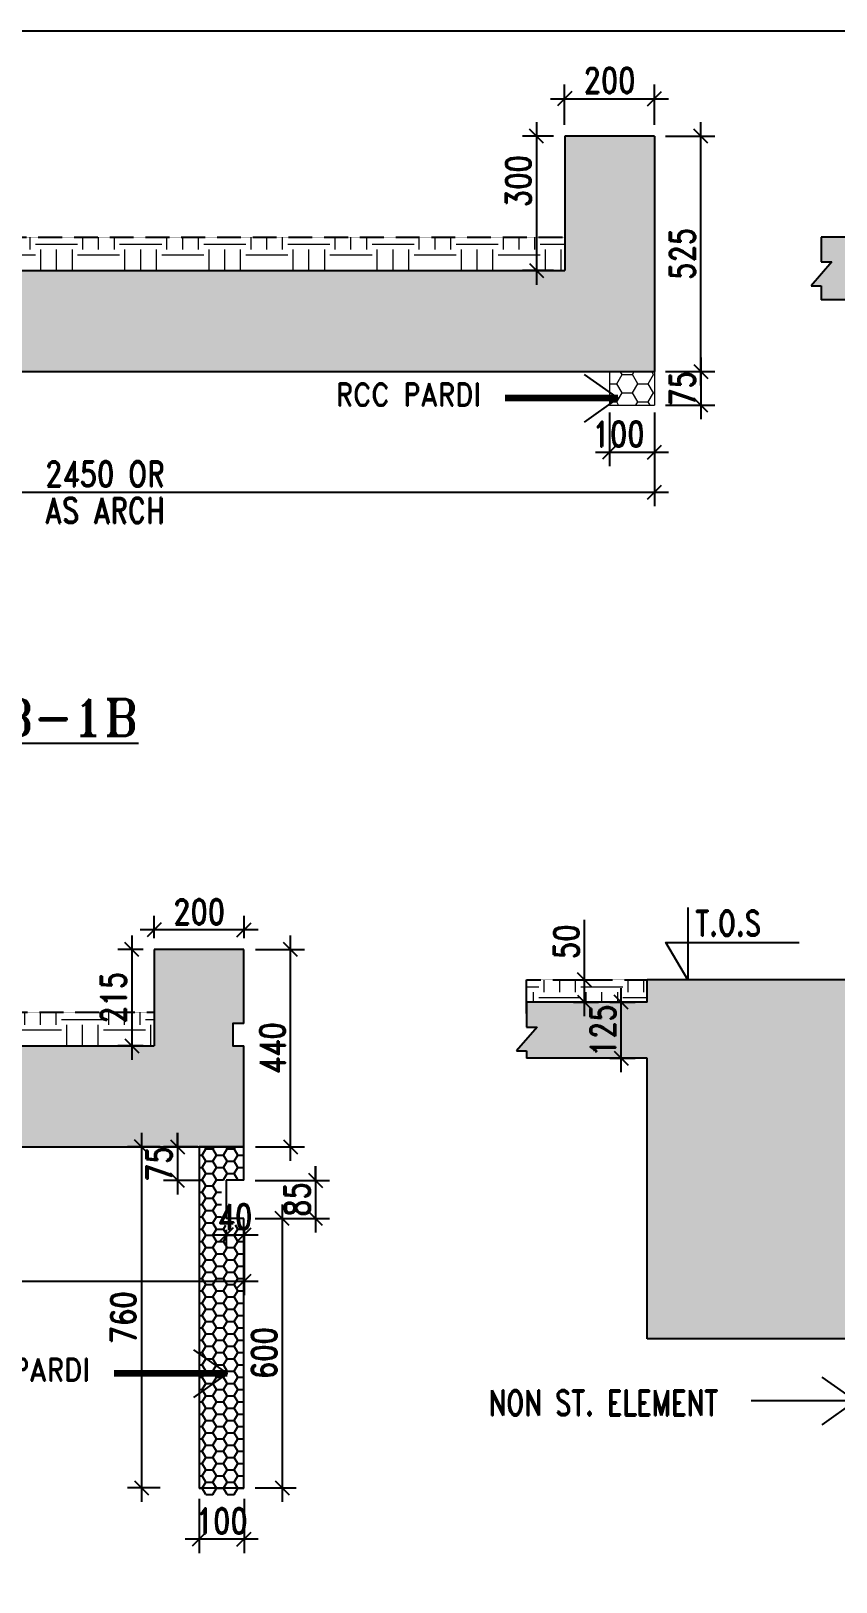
# Model space of a CAD drawing. Header units: millimetres. Extents: x 2061841 to 105821645, y -77612 to 48520811.
# Drawn here: x 2466081 to 2473258, y 43385 to 57210 of the extents above; entities that cross this region are included whole.
import ezdxf

# ---------------------------------------------------------------- set-up
doc = ezdxf.new("R2010")
doc.units = ezdxf.units.MM
doc.header["$LTSCALE"] = 10
doc.header["$MEASUREMENT"] = 0
doc.linetypes.add('E21yeHUG$0$0', pattern=[0])
doc.linetypes.add('HIDDEN', pattern=[0.375, 0.25, -0.125])
for name, color, linetype in [('A-HATCH', 8, 'Continuous'), ('BORDER', 5, 'Continuous'), ('S-BEAM', 4, 'Continuous'), ('S-BEAM-1', 4, 'Continuous'), ('S-COL.NO', 1, 'Continuous'), ('S-DIM', 7, 'Continuous'), ('S-SHADED', 252, 'Continuous'), ('S-TEXT', 2, 'Continuous')]:
    doc.layers.add(name, color=color, linetype=linetype)
doc.layers.add('HACH', color=6, linetype='Continuous', lineweight=13)
doc.layers.add('VIN SUNK HATCH', color=8, linetype='Continuous', lineweight=0)
doc.styles.add('200', font='romand.shx', dxfattribs={"width": 0.8, "height": 225})
doc.styles.add('RD', font='romand.shx', dxfattribs={"width": 0.9, "height": 225})
doc.styles.add('RT', font='romant.shx', dxfattribs={"height": 250})
doc.styles.add('Text 100', font='romans.shx', dxfattribs={"width": 0.7, "height": 100})
doc.dimstyles.new('GR1', dxfattribs={"dimtxt": 225, "dimasz": 125, "dimexe": 125, "dimexo": 100, "dimgap": 50, "dimtad": 1, "dimdec": 0, "dimzin": 3, "dimdsep": 46, "dimtxsty": '200', "dimblk1": 'OBLIQUE', "dimblk2": 'OBLIQUE', "dimsah": 1, "dimcen": 0.0625, "dimdle": 125, "dimclrd": 3, "dimclre": 3, "dimclrt": 2, "dimadec": 0, "dimazin": 0, "dimtfac": 1, "dimtdec": 0, "dimtix": 1, "dimtmove": 0, "dimatfit": 3, "dimfxl": 1, "dimtolj": 1, "dimtzin": 0, "dimarcsym": 0})
doc.dimstyles.new('SCALE 100', dxfattribs={"dimtxt": 100, "dimasz": 75, "dimexe": 50, "dimexo": 50, "dimgap": 40, "dimtad": 1, "dimdec": 0, "dimzin": 1, "dimdsep": 46, "dimtxsty": 'Text 100', "dimblk": 'OBLIQUE', "dimcen": 1, "dimclrd": 3, "dimclre": 3, "dimclrt": 2, "dimadec": 0, "dimazin": 0, "dimtfac": 1, "dimtdec": 0, "dimtofl": 0, "dimtmove": 1, "dimatfit": 3, "dimldrblk": 'OPEN90', "dimfxl": 1, "dimtolj": 1, "dimtzin": 0, "dimarcsym": 0})

# ---------------------------------------------------------------- blocks, each defined once
blk = doc.blocks.new('_Oblique')
at = {"color": 0, "linetype": 'ByBlock', "lineweight": -2}
blk.add_line((-0.5, -0.5), (0.5, 0.5), dxfattribs=at)
blk = doc.blocks.new('*D83')
at = {"layer": 'Defpoints', "color": 0, "transparency": 16777216}
for p in [(2467980, 46516), (2460780, 46228), (2467980, 46067)]:
    blk.add_point(p, dxfattribs=at)
at = {"layer": 'S-DIM', "color": 3, "lineweight": -2, "transparency": 16777216}
for p, q in [((2467980, 46416), (2467980, 45942)), ((2460780, 46128), (2460780, 45942))]:
    blk.add_line(p, q, dxfattribs=at)
at = {"layer": 'S-DIM', "color": 3, "linetype": 'E21yeHUG$0$0', "lineweight": -2, "transparency": 16777216}
blk.add_line((2460655, 46067), (2468105, 46067), dxfattribs=at)
at = {"layer": 'S-DIM', "color": 3, "linetype": 'ByBlock', "lineweight": -2, "transparency": 16777216, "xscale": 125, "yscale": 125, "zscale": 125, "rotation": 180}
blk.add_blockref('_Oblique', (2460780, 46067), dxfattribs=at)
at = {"layer": 'S-DIM', "color": 3, "linetype": 'ByBlock', "lineweight": -2, "transparency": 16777216, "xscale": 125, "yscale": 125, "zscale": 125}
blk.add_blockref('_Oblique', (2467980, 46067), dxfattribs=at)
at = {"layer": 'S-DIM', "color": 2, "transparency": 16777216, "char_height": 225, "attachment_point": 5, "style": '200'}
for s, insert in [('\\A1;1800 OR', (2464380, 46230)), ('\\A1;AS ARCH', (2464380, 45905))]:
    blk.add_mtext(s, dxfattribs=dict(at, insert=insert))
blk = doc.blocks.new('*D121')
at = {"layer": 'Defpoints', "color": 0, "transparency": 16777216}
for p in [(2471639, 53488), (2461839, 53260), (2471639, 53099)]:
    blk.add_point(p, dxfattribs=at)
at = {"layer": 'S-DIM', "color": 3, "lineweight": -2, "transparency": 16777216}
for p, q in [((2471639, 53388), (2471639, 52974)), ((2461839, 53160), (2461839, 52974))]:
    blk.add_line(p, q, dxfattribs=at)
at = {"layer": 'S-DIM', "color": 3, "linetype": 'E21yeHUG$0$0', "lineweight": -2, "transparency": 16777216}
blk.add_line((2461714, 53099), (2471764, 53099), dxfattribs=at)
at = {"layer": 'S-DIM', "color": 3, "linetype": 'ByBlock', "lineweight": -2, "transparency": 16777216, "xscale": 125, "yscale": 125, "zscale": 125, "rotation": 180}
blk.add_blockref('_Oblique', (2461839, 53099), dxfattribs=at)
at = {"layer": 'S-DIM', "color": 3, "linetype": 'ByBlock', "lineweight": -2, "transparency": 16777216, "xscale": 125, "yscale": 125, "zscale": 125}
blk.add_blockref('_Oblique', (2471639, 53099), dxfattribs=at)
at = {"layer": 'S-DIM', "color": 2, "transparency": 16777216, "char_height": 225, "attachment_point": 5, "style": '200'}
for s, insert in [('\\A1;2450 OR', (2466739, 53262)), ('\\A1;AS ARCH', (2466739, 52937))]:
    blk.add_mtext(s, dxfattribs=dict(at, insert=insert))
blk = doc.blocks.new('*D124')
at = {"layer": 'Defpoints', "color": 0, "transparency": 16777216}
for p in [(2470839, 56274), (2470589, 55074), (2470839, 55074)]:
    blk.add_point(p, dxfattribs=at)
at = {"layer": 'S-DIM', "color": 3, "lineweight": -2, "transparency": 16777216}
for p, q in [((2470739, 56274), (2470464, 56274)), ((2470739, 55074), (2470464, 55074))]:
    blk.add_line(p, q, dxfattribs=at)
at = {"layer": 'S-DIM', "color": 3, "linetype": 'E21yeHUG$0$0', "lineweight": -2, "transparency": 16777216}
blk.add_line((2470589, 56399), (2470589, 54949), dxfattribs=at)
at = {"layer": 'S-DIM', "color": 3, "linetype": 'ByBlock', "lineweight": -2, "transparency": 16777216, "xscale": 125, "yscale": 125, "zscale": 125}
for p, rotation in [((2470589, 56274), 90), ((2470589, 55074), 270)]:
    blk.add_blockref('_Oblique', p, dxfattribs=dict(at, rotation=rotation))
at = {"layer": 'S-DIM', "color": 2, "transparency": 16777216, "insert": (2470426, 55872), "char_height": 225, "attachment_point": 5, "rotation": 90, "style": '200'}
blk.add_mtext('\\A1;300', dxfattribs=at)
blk = doc.blocks.new('*D125')
at = {"layer": 'Defpoints', "color": 0, "transparency": 16777216}
for p in [(2471639, 56274), (2472052, 56274), (2471639, 54174)]:
    blk.add_point(p, dxfattribs=at)
at = {"layer": 'S-DIM', "color": 3, "lineweight": -2, "transparency": 16777216}
for p, q in [((2471739, 56274), (2472177, 56274)), ((2471739, 54174), (2472177, 54174))]:
    blk.add_line(p, q, dxfattribs=at)
at = {"layer": 'S-DIM', "color": 3, "linetype": 'E21yeHUG$0$0', "lineweight": -2, "transparency": 16777216}
blk.add_line((2472052, 54049), (2472052, 56399), dxfattribs=at)
at = {"layer": 'S-DIM', "color": 3, "linetype": 'ByBlock', "lineweight": -2, "transparency": 16777216, "xscale": 125, "yscale": 125, "zscale": 125}
for p, rotation in [((2472052, 56274), 90), ((2472052, 54174), 270)]:
    blk.add_blockref('_Oblique', p, dxfattribs=dict(at, rotation=rotation))
at = {"layer": 'S-DIM', "color": 2, "transparency": 16777216, "insert": (2471890, 55224), "char_height": 225, "attachment_point": 5, "rotation": 90, "style": '200'}
blk.add_mtext('\\A1;525', dxfattribs=at)
blk = doc.blocks.new('*D126')
at = {"layer": 'Defpoints', "color": 0, "transparency": 16777216}
for p in [(2471239, 53909), (2471639, 53909), (2471639, 53455)]:
    blk.add_point(p, dxfattribs=at)
at = {"layer": 'S-DIM', "color": 3, "lineweight": -2, "transparency": 16777216}
for p, q in [((2471239, 53809), (2471239, 53330)), ((2471639, 53809), (2471639, 53330))]:
    blk.add_line(p, q, dxfattribs=at)
at = {"layer": 'S-DIM', "color": 3, "linetype": 'E21yeHUG$0$0', "lineweight": -2, "transparency": 16777216}
blk.add_line((2471114, 53455), (2471764, 53455), dxfattribs=at)
at = {"layer": 'S-DIM', "color": 3, "linetype": 'ByBlock', "lineweight": -2, "transparency": 16777216, "xscale": 125, "yscale": 125, "zscale": 125, "rotation": 180}
blk.add_blockref('_Oblique', (2471239, 53455), dxfattribs=at)
at = {"layer": 'S-DIM', "color": 3, "linetype": 'ByBlock', "lineweight": -2, "transparency": 16777216, "xscale": 125, "yscale": 125, "zscale": 125}
blk.add_blockref('_Oblique', (2471639, 53455), dxfattribs=at)
at = {"layer": 'S-DIM', "color": 2, "transparency": 16777216, "insert": (2471320, 53618), "char_height": 225, "attachment_point": 5, "style": '200'}
blk.add_mtext('\\A1;100', dxfattribs=at)
blk = doc.blocks.new('*D127')
at = {"layer": 'Defpoints', "color": 0, "transparency": 16777216}
for p in [(2471639, 54174), (2471639, 53876), (2472052, 53876)]:
    blk.add_point(p, dxfattribs=at)
at = {"layer": 'S-DIM', "color": 3, "linetype": 'E21yeHUG$0$0', "lineweight": -2, "transparency": 16777216}
for p, q in [((2472052, 54299), (2472052, 53751)), ((2472052, 54174), (2472052, 54299)), ((2472052, 53876), (2472052, 53751))]:
    blk.add_line(p, q, dxfattribs=at)
at = {"layer": 'S-DIM', "color": 3, "lineweight": -2, "transparency": 16777216}
for p, q in [((2471739, 54174), (2472177, 54174)), ((2471739, 53876), (2472177, 53876))]:
    blk.add_line(p, q, dxfattribs=at)
at = {"layer": 'S-DIM', "color": 3, "linetype": 'ByBlock', "lineweight": -2, "transparency": 16777216, "xscale": 125, "yscale": 125, "zscale": 125}
for p, rotation in [((2472052, 54174), 270), ((2472052, 53876), 90)]:
    blk.add_blockref('_Oblique', p, dxfattribs=dict(at, rotation=rotation))
at = {"layer": 'S-DIM', "color": 2, "transparency": 16777216, "insert": (2471890, 54025), "char_height": 225, "attachment_point": 5, "rotation": 90, "style": '200'}
blk.add_mtext('\\A1;75', dxfattribs=at)
blk = doc.blocks.new('*D153')
at = {"layer": 'Defpoints', "color": 0, "transparency": 16777216}
for p in [(2470817, 48753), (2471017, 48753), (2470817, 48553)]:
    blk.add_point(p, dxfattribs=at)
at = {"layer": 'S-DIM', "color": 3, "linetype": 'E21yeHUG$0$0', "lineweight": -2, "transparency": 16777216}
for p, q in [((2471017, 48753), (2471017, 49288)), ((2471017, 48428), (2471017, 48878))]:
    blk.add_line(p, q, dxfattribs=at)
at = {"layer": 'S-DIM', "color": 3, "lineweight": -2, "transparency": 16777216}
for p, q in [((2470917, 48753), (2471142, 48753)), ((2470917, 48553), (2471142, 48553))]:
    blk.add_line(p, q, dxfattribs=at)
at = {"layer": 'S-DIM', "color": 3, "linetype": 'ByBlock', "lineweight": -2, "transparency": 16777216, "xscale": 125, "yscale": 125, "zscale": 125}
for p, rotation in [((2471017, 48753), 90), ((2471017, 48553), 270)]:
    blk.add_blockref('_Oblique', p, dxfattribs=dict(at, rotation=rotation))
at = {"layer": 'S-DIM', "color": 2, "transparency": 16777216, "insert": (2470854, 49092), "char_height": 225, "attachment_point": 5, "rotation": 90, "style": '200'}
blk.add_mtext('\\A1;50', dxfattribs=at)
blk = doc.blocks.new('*D221')
at = {"layer": 'Defpoints', "color": 0, "transparency": 16777216}
for p in [(2467180, 49023), (2466979, 48163), (2467180, 48163)]:
    blk.add_point(p, dxfattribs=at)
at = {"layer": 'S-DIM', "color": 3, "linetype": 'E21yeHUG$0$0', "lineweight": -2, "transparency": 16777216}
blk.add_line((2466979, 49148), (2466979, 48038), dxfattribs=at)
at = {"layer": 'S-DIM', "color": 3, "lineweight": -2, "transparency": 16777216}
for p, q in [((2467080, 49023), (2466854, 49023)), ((2467080, 48163), (2466854, 48163))]:
    blk.add_line(p, q, dxfattribs=at)
at = {"layer": 'S-DIM', "color": 3, "linetype": 'ByBlock', "lineweight": -2, "transparency": 16777216, "xscale": 125, "yscale": 125, "zscale": 125}
for p, rotation in [((2466979, 49023), 90), ((2466979, 48163), 270)]:
    blk.add_blockref('_Oblique', p, dxfattribs=dict(at, rotation=rotation))
at = {"layer": 'S-DIM', "color": 2, "transparency": 16777216, "insert": (2466817, 48593), "char_height": 225, "attachment_point": 5, "rotation": 90, "style": '200'}
blk.add_mtext('\\A1;215', dxfattribs=at)
blk = doc.blocks.new('*D222')
at = {"layer": 'Defpoints', "color": 0, "transparency": 16777216}
for p in [(2467982, 49023), (2468395, 49023), (2467982, 47263)]:
    blk.add_point(p, dxfattribs=at)
at = {"layer": 'S-DIM', "color": 3, "linetype": 'E21yeHUG$0$0', "lineweight": -2, "transparency": 16777216}
blk.add_line((2468395, 47138), (2468395, 49148), dxfattribs=at)
at = {"layer": 'S-DIM', "color": 3, "lineweight": -2, "transparency": 16777216}
for p, q in [((2468082, 49023), (2468520, 49023)), ((2468082, 47263), (2468520, 47263))]:
    blk.add_line(p, q, dxfattribs=at)
at = {"layer": 'S-DIM', "color": 3, "linetype": 'ByBlock', "lineweight": -2, "transparency": 16777216, "xscale": 125, "yscale": 125, "zscale": 125}
for p, rotation in [((2468395, 49023), 90), ((2468395, 47263), 270)]:
    blk.add_blockref('_Oblique', p, dxfattribs=dict(at, rotation=rotation))
at = {"layer": 'S-DIM', "color": 2, "transparency": 16777216, "insert": (2468233, 48143), "char_height": 225, "attachment_point": 5, "rotation": 90, "style": '200'}
blk.add_mtext('\\A1;440', dxfattribs=at)
blk = doc.blocks.new('*D223')
at = {"layer": 'Defpoints', "color": 0, "transparency": 16777216}
for p in [(2467333, 47263), (2467067, 44225), (2467333, 44225)]:
    blk.add_point(p, dxfattribs=at)
at = {"layer": 'S-DIM', "color": 3, "linetype": 'E21yeHUG$0$0', "lineweight": -2, "transparency": 16777216}
blk.add_line((2467067, 47388), (2467067, 44100), dxfattribs=at)
at = {"layer": 'S-DIM', "color": 3, "lineweight": -2, "transparency": 16777216}
for p, q in [((2467233, 47263), (2466942, 47263)), ((2467233, 44225), (2466942, 44225))]:
    blk.add_line(p, q, dxfattribs=at)
at = {"layer": 'S-DIM', "color": 3, "linetype": 'ByBlock', "lineweight": -2, "transparency": 16777216, "xscale": 125, "yscale": 125, "zscale": 125}
for p, rotation in [((2467067, 47263), 90), ((2467067, 44225), 270)]:
    blk.add_blockref('_Oblique', p, dxfattribs=dict(at, rotation=rotation))
at = {"layer": 'S-DIM', "color": 2, "transparency": 16777216, "insert": (2466904, 45744), "char_height": 225, "attachment_point": 5, "rotation": 90, "style": '200'}
blk.add_mtext('\\A1;760', dxfattribs=at)
blk = doc.blocks.new('*D224')
at = {"layer": 'Defpoints', "color": 0, "transparency": 16777216}
for p in [(2467980, 46625), (2467980, 44225), (2468321, 44225)]:
    blk.add_point(p, dxfattribs=at)
at = {"layer": 'S-DIM', "color": 3, "linetype": 'E21yeHUG$0$0', "lineweight": -2, "transparency": 16777216}
blk.add_line((2468321, 46750), (2468321, 44100), dxfattribs=at)
at = {"layer": 'S-DIM', "color": 3, "lineweight": -2, "transparency": 16777216}
for p, q in [((2468080, 46625), (2468446, 46625)), ((2468080, 44225), (2468446, 44225))]:
    blk.add_line(p, q, dxfattribs=at)
at = {"layer": 'S-DIM', "color": 3, "linetype": 'ByBlock', "lineweight": -2, "transparency": 16777216, "xscale": 125, "yscale": 125, "zscale": 125}
for p, rotation in [((2468321, 46625), 90), ((2468321, 44225), 270)]:
    blk.add_blockref('_Oblique', p, dxfattribs=dict(at, rotation=rotation))
at = {"layer": 'S-DIM', "color": 2, "transparency": 16777216, "insert": (2468159, 45425), "char_height": 225, "attachment_point": 5, "rotation": 90, "style": '200'}
blk.add_mtext('\\A1;600', dxfattribs=at)
blk = doc.blocks.new('*D225')
at = {"layer": 'Defpoints', "color": 0, "transparency": 16777216}
for p in [(2467669, 47263), (2467386, 46965), (2467709, 46965)]:
    blk.add_point(p, dxfattribs=at)
at = {"layer": 'S-DIM', "color": 3, "linetype": 'E21yeHUG$0$0', "lineweight": -2, "transparency": 16777216}
for p, q in [((2467386, 47388), (2467386, 46840)), ((2467386, 47263), (2467386, 47388)), ((2467386, 46965), (2467386, 46840))]:
    blk.add_line(p, q, dxfattribs=at)
at = {"layer": 'S-DIM', "color": 3, "lineweight": -2, "transparency": 16777216}
for p, q in [((2467569, 47263), (2467261, 47263)), ((2467609, 46965), (2467261, 46965))]:
    blk.add_line(p, q, dxfattribs=at)
at = {"layer": 'S-DIM', "color": 3, "linetype": 'ByBlock', "lineweight": -2, "transparency": 16777216, "xscale": 125, "yscale": 125, "zscale": 125}
for p, rotation in [((2467386, 47263), 270), ((2467386, 46965), 90)]:
    blk.add_blockref('_Oblique', p, dxfattribs=dict(at, rotation=rotation))
at = {"layer": 'S-DIM', "color": 2, "transparency": 16777216, "insert": (2467224, 47114), "char_height": 225, "attachment_point": 5, "rotation": 90, "style": '200'}
blk.add_mtext('\\A1;75', dxfattribs=at)
blk = doc.blocks.new('*D226')
at = {"layer": 'Defpoints', "color": 0, "transparency": 16777216}
for p in [(2467980, 46965), (2467980, 46625), (2468617, 46625)]:
    blk.add_point(p, dxfattribs=at)
at = {"layer": 'S-DIM', "color": 3, "linetype": 'E21yeHUG$0$0', "lineweight": -2, "transparency": 16777216}
for p, q in [((2468617, 47090), (2468617, 46500)), ((2468617, 46965), (2468617, 47090)), ((2468617, 46625), (2468617, 46500))]:
    blk.add_line(p, q, dxfattribs=at)
at = {"layer": 'S-DIM', "color": 3, "lineweight": -2, "transparency": 16777216}
for p, q in [((2468080, 46965), (2468742, 46965)), ((2468080, 46625), (2468742, 46625))]:
    blk.add_line(p, q, dxfattribs=at)
at = {"layer": 'S-DIM', "color": 3, "linetype": 'ByBlock', "lineweight": -2, "transparency": 16777216, "xscale": 125, "yscale": 125, "zscale": 125}
for p, rotation in [((2468617, 46965), 270), ((2468617, 46625), 90)]:
    blk.add_blockref('_Oblique', p, dxfattribs=dict(at, rotation=rotation))
at = {"layer": 'S-DIM', "color": 2, "transparency": 16777216, "insert": (2468455, 46795), "char_height": 225, "attachment_point": 5, "rotation": 90, "style": '200'}
blk.add_mtext('\\A1;85', dxfattribs=at)
blk = doc.blocks.new('*D227')
at = {"layer": 'Defpoints', "color": 0, "transparency": 16777216}
for p in [(2467580, 44225), (2467980, 44225), (2467580, 43766)]:
    blk.add_point(p, dxfattribs=at)
at = {"layer": 'S-DIM', "color": 3, "lineweight": -2, "transparency": 16777216}
for p, q in [((2467580, 44125), (2467580, 43641)), ((2467980, 44125), (2467980, 43641))]:
    blk.add_line(p, q, dxfattribs=at)
at = {"layer": 'S-DIM', "color": 3, "linetype": 'E21yeHUG$0$0', "lineweight": -2, "transparency": 16777216}
blk.add_line((2468105, 43766), (2467455, 43766), dxfattribs=at)
at = {"layer": 'S-DIM', "color": 3, "linetype": 'ByBlock', "lineweight": -2, "transparency": 16777216, "xscale": 125, "yscale": 125, "zscale": 125, "rotation": 180}
blk.add_blockref('_Oblique', (2467580, 43766), dxfattribs=at)
at = {"layer": 'S-DIM', "color": 3, "linetype": 'ByBlock', "lineweight": -2, "transparency": 16777216, "xscale": 125, "yscale": 125, "zscale": 125}
blk.add_blockref('_Oblique', (2467980, 43766), dxfattribs=at)
at = {"layer": 'S-DIM', "color": 2, "transparency": 16777216, "insert": (2467782, 43929), "char_height": 225, "attachment_point": 5, "style": '200'}
blk.add_mtext('\\A1;100', dxfattribs=at)
blk = doc.blocks.new('*D228')
at = {"layer": 'Defpoints', "color": 0, "transparency": 16777216}
for p in [(2467180, 49197), (2467180, 49023), (2467980, 49023)]:
    blk.add_point(p, dxfattribs=at)
at = {"layer": 'S-DIM', "color": 3, "lineweight": -2, "transparency": 16777216}
for p, q in [((2467180, 49123), (2467180, 49322)), ((2467980, 49123), (2467980, 49322))]:
    blk.add_line(p, q, dxfattribs=at)
at = {"layer": 'S-DIM', "color": 3, "linetype": 'E21yeHUG$0$0', "lineweight": -2, "transparency": 16777216}
blk.add_line((2468105, 49197), (2467055, 49197), dxfattribs=at)
at = {"layer": 'S-DIM', "color": 3, "linetype": 'ByBlock', "lineweight": -2, "transparency": 16777216, "xscale": 125, "yscale": 125, "zscale": 125, "rotation": 180}
blk.add_blockref('_Oblique', (2467180, 49197), dxfattribs=at)
at = {"layer": 'S-DIM', "color": 3, "linetype": 'ByBlock', "lineweight": -2, "transparency": 16777216, "xscale": 125, "yscale": 125, "zscale": 125}
blk.add_blockref('_Oblique', (2467980, 49197), dxfattribs=at)
at = {"layer": 'S-DIM', "color": 2, "transparency": 16777216, "insert": (2467580, 49359), "char_height": 225, "attachment_point": 5, "style": '200'}
blk.add_mtext('\\A1;200', dxfattribs=at)
blk = doc.blocks.new('*D237')
at = {"layer": 'Defpoints', "color": 0, "transparency": 16777216}
for p in [(2471639, 56607), (2470839, 56274), (2471639, 56274)]:
    blk.add_point(p, dxfattribs=at)
at = {"layer": 'S-DIM', "color": 3, "lineweight": -2, "transparency": 16777216}
for p, q in [((2470839, 56374), (2470839, 56732)), ((2471639, 56374), (2471639, 56732))]:
    blk.add_line(p, q, dxfattribs=at)
at = {"layer": 'S-DIM', "color": 3, "linetype": 'E21yeHUG$0$0', "lineweight": -2, "transparency": 16777216}
blk.add_line((2470714, 56607), (2471764, 56607), dxfattribs=at)
at = {"layer": 'S-DIM', "color": 3, "linetype": 'ByBlock', "lineweight": -2, "transparency": 16777216, "xscale": 125, "yscale": 125, "zscale": 125, "rotation": 180}
blk.add_blockref('_Oblique', (2470839, 56607), dxfattribs=at)
at = {"layer": 'S-DIM', "color": 3, "linetype": 'ByBlock', "lineweight": -2, "transparency": 16777216, "xscale": 125, "yscale": 125, "zscale": 125}
blk.add_blockref('_Oblique', (2471639, 56607), dxfattribs=at)
at = {"layer": 'S-DIM', "color": 2, "transparency": 16777216, "insert": (2471239, 56770), "char_height": 225, "attachment_point": 5, "style": '200'}
blk.add_mtext('\\A1;200', dxfattribs=at)
blk = doc.blocks.new('*D1095')
at = {"layer": 'Defpoints', "color": 0, "transparency": 16777216}
for p in [(2467820, 46625), (2467980, 46625), (2467980, 46478)]:
    blk.add_point(p, dxfattribs=at)
at = {"layer": 'S-DIM', "color": 3, "linetype": 'E21yeHUG$0$0', "lineweight": -2, "transparency": 16777216}
blk.add_line((2467695, 46478), (2468105, 46478), dxfattribs=at)
at = {"layer": 'S-DIM', "color": 3, "lineweight": -2, "transparency": 16777216}
for p, q in [((2467820, 46525), (2467820, 46353)), ((2467980, 46525), (2467980, 46353))]:
    blk.add_line(p, q, dxfattribs=at)
at = {"layer": 'S-DIM', "color": 3, "linetype": 'ByBlock', "lineweight": -2, "transparency": 16777216, "xscale": 125, "yscale": 125, "zscale": 125, "rotation": 180}
blk.add_blockref('_Oblique', (2467820, 46478), dxfattribs=at)
at = {"layer": 'S-DIM', "color": 3, "linetype": 'ByBlock', "lineweight": -2, "transparency": 16777216, "xscale": 125, "yscale": 125, "zscale": 125}
blk.add_blockref('_Oblique', (2467980, 46478), dxfattribs=at)
at = {"layer": 'S-DIM', "color": 2, "transparency": 16777216, "insert": (2467900, 46641), "char_height": 225, "attachment_point": 5, "style": '200'}
blk.add_mtext('\\A1;40', dxfattribs=at)
blk = doc.blocks.new('*D1096')
at = {"layer": 'Defpoints', "color": 0, "transparency": 16777216}
for p in [(2471143, 48553), (2471343, 48553), (2471143, 48053)]:
    blk.add_point(p, dxfattribs=at)
at = {"layer": 'S-DIM', "color": 3, "linetype": 'E21yeHUG$0$0', "lineweight": -2, "transparency": 16777216}
blk.add_line((2471343, 47928), (2471343, 48678), dxfattribs=at)
at = {"layer": 'S-DIM', "color": 3, "lineweight": -2, "transparency": 16777216}
for p, q in [((2471243, 48553), (2471468, 48553)), ((2471243, 48053), (2471468, 48053))]:
    blk.add_line(p, q, dxfattribs=at)
at = {"layer": 'S-DIM', "color": 3, "linetype": 'ByBlock', "lineweight": -2, "transparency": 16777216, "xscale": 125, "yscale": 125, "zscale": 125}
for p, rotation in [((2471343, 48553), 90), ((2471343, 48053), 270)]:
    blk.add_blockref('_Oblique', p, dxfattribs=dict(at, rotation=rotation))
at = {"layer": 'S-DIM', "color": 2, "transparency": 16777216, "insert": (2471181, 48303), "char_height": 225, "attachment_point": 5, "rotation": 90, "style": '200'}
blk.add_mtext('\\A1;125', dxfattribs=at)

msp = doc.modelspace()

# ---------------------------------------------------------------- hatches: boundary and pattern name
at = {"layer": 'A-HATCH', "transparency": 33554534}
h = msp.add_hatch(dxfattribs=at)
h.set_pattern_fill('HONEY', color=256, scale=20, angle=180)
h.set_pattern_definition([(0, (-7397403.596, -221888.84), (95.25, 54.9926129), [63.5, -127]), (120, (-7397403.596, -221888.84), (-95.2499998, 54.99261326), [63.5, -127]), (60, (-7397403.596, -221888.84), (2e-07, 109.98522616), [-127, 63.5])])
h.paths.add_polyline_path([(2467779.8, 46565.1), (2467779.8, 46965.1), (2467979.8, 46965.1), (2467979.8, 47263.3), (2467579.8, 47263.3), (2467579.8, 44165.1), (2467979.8, 44165.1), (2467979.8, 46565.1), (2467779.8, 46565.1)])
at = {"layer": 'HACH'}
h = msp.add_hatch(dxfattribs=at)
h.set_pattern_fill('HONEY', color=81, scale=750)
h.set_pattern_definition([(0, (-225977.964, -88178.32), (140.625, 81.1898816), [93.75, -187.5]), (120, (-225977.964, -88178.32), (-140.625, 81.1898816), [93.75, -187.5]), (60, (-225977.964, -88178.32), (3e-14, 162.3797632), [-187.5, 93.75])])
h.paths.add_polyline_path([(2471239.2, 53875.8), (2471639.2, 53875.8), (2471639.2, 54174), (2471239.2, 54174)])
at = {"layer": 'S-SHADED'}
h = msp.add_hatch(color=256, dxfattribs=at)
h.dxf.hatch_style = 1
h.paths.add_polyline_path([(2470839.2, 55074), (2461839.2, 55074), (2461839.2, 55373.9), (2459074, 55373.9), (2459074, 55151.3), (2459169.2, 55151.3), (2458985.8, 54939.9), (2459075.2, 54939.9), (2459075.2, 54473.9), (2460039.2, 54473.9), (2460039.2, 52173.9), (2461839.2, 52173.9), (2461839.2, 54174), (2471639.2, 54174), (2471639.2, 56274), (2470839.2, 56274), (2470839.2, 55074)])
h.paths.add_polyline_path([(2465488.5, 54336.3), (2465488.5, 54911.7), (2465151, 54911.7), (2465151, 54336.3)], flags=16)
h = msp.add_hatch(color=256, dxfattribs=at)
h.dxf.hatch_style = 1
h.paths.add_polyline_path([(2482859.6, 55074), (2476459.6, 55074), (2476459.6, 55373.9), (2473125.9, 55373.9), (2473125.9, 55151.3), (2473221.1, 55151.3), (2473037.7, 54939.9), (2473127.1, 54939.9), (2473127.1, 54813.9), (2474059.6, 54813.9), (2474059.6, 52173.9), (2476459.6, 52173.9), (2476459.6, 54174), (2483659.6, 54174), (2483659.6, 56274), (2482859.6, 56274), (2482859.6, 55074)])
h.paths.add_polyline_path([(2479899.2, 54336.3), (2479899.2, 54911.7), (2479561.7, 54911.7), (2479561.7, 54336.3)], flags=16)
h = msp.add_hatch(color=256, dxfattribs=at)
h.dxf.hatch_style = 1
h.paths.add_polyline_path([(2467979.8, 48163.3), (2467879.8, 48163.3), (2467879.8, 48363.3), (2467979.8, 48363.3), (2467979.8, 49023.3), (2467180.1, 49023.3), (2467180.1, 47263.3), (2467979.8, 47263.3), (2467979.8, 48163.3)])
h = msp.add_hatch(color=256, dxfattribs=at)
h.dxf.hatch_style = 1
h.paths.add_polyline_path([(2471574.3, 48753.3), (2471574.3, 45553.3), (2473974.3, 45553.3), (2473974.3, 48753.3)])
h = msp.add_hatch(color=256, dxfattribs=at)
h.dxf.hatch_style = 1
h.paths.add_polyline_path([(2471576.1, 48553.3), (2471574.3, 48553.3), (2470499, 48553.3), (2470499, 48330.7), (2470594.3, 48330.7), (2470410.8, 48119.2), (2470500.2, 48119.2), (2470500.2, 48053.3), (2471574.3, 48053.3), (2471574.3, 47953.3), (2471576.1, 47953.3)])
h = msp.add_hatch(color=256, dxfattribs=at)
h.dxf.hatch_style = 1
h.paths.add_polyline_path([(2464032.1, 47475.6), (2464032.1, 48051)], flags=16)
h.paths.add_polyline_path([(2456797.6, 47903.3), (2458380.1, 47903.3), (2458380.1, 45263.3), (2460780.1, 45263.3), (2460780.1, 47263.3), (2467180.1, 47263.3), (2467180.1, 48163.3), (2460780.1, 48163.3), (2460780.1, 48463.3), (2456796.4, 48463.3), (2456796.4, 48240.6), (2456891.7, 48240.6), (2456708.3, 48029.2), (2456797.6, 48029.2)])
at = {"layer": 'VIN SUNK HATCH'}
h = msp.add_hatch(dxfattribs=at)
h.set_pattern_fill('EARTH', color=8, scale=1500, angle=360)
h.set_pattern_definition([(0, (813120.9, -185440.75), (375, 375), [375, -375]), (0, (813120.9, -185300.13), (375, 375), [375, -375]), (0, (813120.9, -185159.5), (375, 375), [375, -375]), (90, (813167.77, -185112.63), (-375, 375), [375, -375]), (90, (813308.4, -185112.63), (-375, 375), [375, -375]), (90, (813449.02, -185112.63), (-375, 375), [375, -375])])
h.paths.add_polyline_path([(2470839.2, 55074), (2470839.2, 55373.9), (2461839.2, 55373.9), (2461839.2, 55074)])
h = msp.add_hatch(dxfattribs=at)
h.set_pattern_fill('EARTH', color=8, scale=1500, angle=360)
h.set_pattern_definition([(0, (817983.46, -192061.45), (375, 375), [375, -375]), (0, (817983.46, -191920.82), (375, 375), [375, -375]), (0, (817983.46, -191780.2), (375, 375), [375, -375]), (90, (818030.34, -191733.32), (-375, 375), [375, -375]), (90, (818170.96, -191733.32), (-375, 375), [375, -375]), (90, (818311.6, -191733.32), (-375, 375), [375, -375])])
h.paths.add_polyline_path([(2470499, 48753.2), (2470499, 48553.3), (2471574.3, 48553.3), (2471574.3, 48753.2)])
h = msp.add_hatch(dxfattribs=at)
h.set_pattern_fill('EARTH', color=8, scale=1500, angle=360)
h.set_pattern_definition([(0, (811852.15, -192351.44), (375, 375), [375, -375]), (0, (811852.15, -192210.8), (375, 375), [375, -375]), (0, (811852.15, -192070.2), (375, 375), [375, -375]), (90, (811899.03, -192023.3), (-375, 375), [375, -375]), (90, (812039.65, -192023.3), (-375, 375), [375, -375]), (90, (812180.28, -192023.3), (-375, 375), [375, -375])])
h.paths.add_polyline_path([(2467180.1, 48163.3), (2467180.1, 48463.3), (2460780.1, 48463.3), (2460780.1, 48163.3)])

# ---------------------------------------------------------------- linework, layer by layer
at = {"layer": 'BORDER'}
msp.add_lwpolyline([(2432870.4, -2789.9), (2522870.4, -2789.9), (2522870.4, 57210.1), (2432870.4, 57210.1)], close=True, dxfattribs=at)
at = {"layer": 'HACH', "color": 81}
for p, q in [((2471239.2, 54174, -643584.3), (2471239.2, 53875.8, -643584.3)), ((2471639.2, 54174, -643584.3), (2471639.2, 53875.8, -643584.3)), ((2471239.2, 53875.8, -643584.3), (2471639.2, 53875.8, -643584.3))]:
    msp.add_line(p, q, dxfattribs=at)
at = {"layer": 'S-BEAM', "color": 6, "linetype": 'HIDDEN', "ltscale": 0.8}
for p, q in [((2461839.2, 55373.9, -643584.3), (2470839.2, 55373.9, -643584.3)), ((2470499, 48753.2, -887242.3), (2471574.3, 48753.2, -887242.3)), ((2460780.1, 48463.3, -643584.3), (2467180.1, 48463.3, -643584.3))]:
    msp.add_line(p, q, dxfattribs=at)
at = {"layer": 'S-BEAM-1'}
for p, q in [((2470839.2, 56274, -643584.3), (2470839.2, 55074, -643584.3)), ((2471639.2, 56274, -643584.3), (2470839.2, 56274, -643584.3)), ((2471639.2, 56274, -643584.3), (2471639.2, 54174, -643584.3)), ((2476459.6, 55373.9, -643584.3), (2473125.9, 55373.9, -643584.3)), ((2473125.9, 55373.9, -643584.3), (2473125.9, 55151.3, -643584.3)), ((2461836.9, 55074, -643584.3), (2470839.2, 55074, -643584.3)), ((2473221.1, 55151.3, -643584.3), (2473037.7, 54939.9, -643584.3)), ((2473125.9, 55151.3, -643584.3), (2473221.1, 55151.3, -643584.3)), ((2473037.7, 54939.9, -643584.3), (2473127.1, 54939.9, -643584.3)), ((2473127.1, 54939.9, -643584.3), (2473127.1, 54813.9, -643584.3)), ((2474059.6, 54813.9, -643584.3), (2473127.1, 54813.9, -643584.3)), ((2461839.2, 54174, -643584.3), (2471639.2, 54174, -643584.3)), ((2467180.1, 49023.3, -643584.3), (2467180.1, 48163.3, -643584.3)), ((2467979.8, 49023.3, -643584.3), (2467180.1, 49023.3, -643584.3)), ((2467979.8, 48363.3, -643584.3), (2467979.8, 49023.3, -643584.3)), ((2470499, 48453.3, -887242.3), (2470499, 48753.2, -887242.3)), ((2473974.3, 48753.3, -887242.3), (2471574.3, 48753.3, -887242.3)), ((2471574.3, 48553.3, -887242.3), (2471574.3, 48753.3, -887242.3)), ((2471574.3, 48553.3, -887242.3), (2470499, 48553.3, -887242.3)), ((2470499, 48553.3, -887242.3), (2470499, 48330.7, -887242.3)), ((2470594.3, 48330.7, -887242.3), (2470410.8, 48119.2, -887242.3)), ((2470499, 48330.7, -887242.3), (2470594.3, 48330.7, -887242.3)), ((2460777.8, 48163.3, -643584.3), (2467180.1, 48163.3, -643584.3)), ((2467979.8, 47263.3, -643584.3), (2467979.8, 48163.3, -643584.3)), ((2470410.8, 48119.2, -887242.3), (2470500.2, 48119.2, -887242.3)), ((2470500.2, 48119.2, -887242.3), (2470500.2, 48053.3, -887242.3)), ((2471574.3, 48053.3, -887242.3), (2470500.2, 48053.3, -887242.3)), ((2471574.3, 45553.3, -887242.3), (2471574.3, 48053.3, -887242.3)), ((2460780.1, 47263.3, -643584.3), (2467980.1, 47263.3, -643584.3)), ((2467979.8, 46965.1, -643584.3), (2467819.8, 46965.1, -643584.3)), ((2467819.8, 46965.1, -643584.3), (2467819.8, 46625.1, -643584.3)), ((2467979.8, 46625.1, -643584.3), (2467819.8, 46625.1, -643584.3)), ((2473974.3, 45553.3, -887242.3), (2471574.3, 45553.3, -887242.3))]:
    msp.add_line(p, q, dxfattribs=at)
at = {"layer": 'S-BEAM-1', "color": 1, "ltscale": 0.1, "elevation": -887242.3}
msp.add_lwpolyline([(2471936.4, 49396.5), (2471936.4, 48753.3), (2471742.4, 49086.1), (2472930.6, 49086.1)], dxfattribs=at)
at = {"layer": 'S-BEAM-1', "elevation": -643584.3}
for points in [[(2467979.8, 48363.3), (2467879.8, 48363.3), (2467879.8, 48163.3), (2467979.8, 48163.3)], [(2467979.8, 46965.1), (2467979.8, 47263.3), (2467579.8, 47263.3), (2467579.8, 44225.1), (2467979.8, 44225.1), (2467979.8, 46625.1)]]:
    msp.add_lwpolyline(points, dxfattribs=at)

# ---------------------------------------------------------------- texts
at = {"layer": 'S-COL.NO', "style": 'RT'}
msp.add_text('%%USECTION 1B-1B', height=325, dxfattribs=at).set_placement((2463346.8, 50928.4, -643584.3))
at = {"layer": 'S-TEXT', "color": 2, "style": 'RD'}
for s, height, width, p in [('RCC PARDI', 200, 0.9, (2468799.1, 53869.8, -399926.3)), ('T.O.S', 225, 0.75, (2472003.9, 49145.3, -887242.3)), ('RCC PARDI', 200, 0.9, (2465312.1, 45176.4, -399926.3)), ('NON ST. ELEMENT', 225, 0.75, (2470160.3, 44869.3, -887242.3))]:
    msp.add_text(s, height=height, dxfattribs=dict(at, width=width)).set_placement(p)

# ---------------------------------------------------------------- dimensions: what is measured, and where the dimension line sits
at = {"layer": 'S-DIM', "linetype": 'E21yeHUG$0$0'}
for base, p1, p2, picture, middle in [((2471639.2, 56607.4), (2470839.2, 56274), (2471639.2, 56274), '*D237', (2471239.2, 56769.9)), ((2467180.1, 49196.7), (2467979.8, 49023.3), (2467180.1, 49023.3), '*D228', (2467579.9, 49359.2))]:
    dim = msp.add_linear_dim(base=base, p1=p1, p2=p2, dimstyle='GR1', override={"dimlfac": 0.25, "dimtxsty": '200', "dimfxl": 125}, dxfattribs=at)
    dim.commit()
    dim.dimension.update_dxf_attribs({"geometry": picture, "text_midpoint": middle})
for base, p1, p2, picture, middle in [((2470588.5, 55074, -643584.3), (2470839.2, 56274, -643584.3), (2470839.2, 55074, -643584.3), '*D124', (2470588.5, 55871.9, -643584.3)), ((2471016.5, 48753.2, -887242.3), (2470816.5, 48553.3, -887242.3), (2470816.5, 48753.2, -887242.3), '*D153', (2471016.5, 49092.2, -887242.3)), ((2471343.4, 48553.3, -887242.3), (2471143.4, 48053.3, -887242.3), (2471143.4, 48553.3, -887242.3), '*D1096', (2471343.4, 48303.3, -887242.3))]:
    dim = msp.add_linear_dim(base=base, p1=p1, p2=p2, angle=90, dimstyle='GR1', override={"dimlfac": 0.25, "dimfxl": 125}, dxfattribs=at)
    dim.commit()
    dim.dimension.update_dxf_attribs({"geometry": picture, "text_midpoint": middle, "dimtype": 160})
for base, p1, p2, override, picture, middle in [((2472052.5, 56273.8, -643584.3), (2471639.2, 54174, -643584.3), (2471639.2, 56273.8, -643584.3), {"dimlfac": 0.25, "dimfxl": 125}, '*D125', (2471890, 55223.9, -643584.3)), ((2472052.5, 53875.8, -643584.3), (2471639.2, 54174, -643584.3), (2471639.2, 53875.8, -643584.3), {"dimlfac": 0.25, "dimfxl": 125}, '*D127', (2471890, 54024.9, -643584.3)), ((2466979.5, 48163.3, -643584.3), (2467180.1, 49023.3, -643584.3), (2467180.1, 48163.3, -643584.3), {"dimlfac": 0.25, "dimfxl": 125}, '*D221', (2466817, 48593.3, -643584.3)), ((2468395.4, 49023.3, -643584.3), (2467982.1, 47263.3, -643584.3), (2467982.1, 49023.3, -643584.3), {"dimlfac": 0.25, "dimfxl": 125}, '*D222', (2468232.9, 48143.3, -643584.3)), ((2467066.6, 44225.1, -643584.3), (2467332.7, 47263.3, -643584.3), (2467332.7, 44225.1, -643584.3), {"dimlfac": 0.25, "dimtxsty": '200', "dimfxl": 125}, '*D223', (2466904.1, 45744.2, -643584.3)), ((2467386, 46965.1, -643584.3), (2467669.2, 47263.3, -643584.3), (2467709.2, 46965.1, -643584.3), {"dimlfac": 0.25, "dimtxsty": '200', "dimfxl": 125}, '*D225', (2467223.5, 47114.2, -643584.3)), ((2468617.1, 46625.1, -643584.3), (2467979.8, 46965.1, -643584.3), (2467979.8, 46625.1, -643584.3), {"dimlfac": 0.25, "dimtxsty": '200', "dimfxl": 125}, '*D226', (2468454.6, 46795.1, -643584.3)), ((2468321.5, 44225.1, -643584.3), (2467979.8, 46625.1, -643584.3), (2467979.8, 44225.1, -643584.3), {"dimlfac": 0.25, "dimtxsty": '200', "dimfxl": 125}, '*D224', (2468159, 45425.1, -643584.3))]:
    dim = msp.add_linear_dim(base=base, p1=p1, p2=p2, angle=90, dimstyle='GR1', override=override, dxfattribs=at)
    dim.commit()
    dim.dimension.update_dxf_attribs({"geometry": picture, "text_midpoint": middle})
for base, p1, p2, override, picture, middle in [((2471639.2, 53455.4, -643584.3), (2471239.2, 53908.9, -643584.3), (2471639.2, 53908.9, -643584.3), {"dimlfac": 0.25, "dimfxl": 125}, '*D126', (2471320, 53455.4, -643584.3)), ((2467979.8, 46478.1), (2467819.8, 46625.1), (2467979.8, 46625.1), {"dimlfac": 0.25, "dimtxsty": '200', "dimfxl": 125}, '*D1095', (2467899.8, 46478.1)), ((2467579.8, 43766.3, -643584.3), (2467979.8, 44225.1, -643584.3), (2467579.8, 44225.1, -643584.3), {"dimlfac": 0.25, "dimtxsty": '200', "dimfxl": 125}, '*D227', (2467781.8, 43766.3, -643584.3))]:
    dim = msp.add_linear_dim(base=base, p1=p1, p2=p2, dimstyle='GR1', override=override, dxfattribs=at)
    dim.commit()
    dim.dimension.update_dxf_attribs({"geometry": picture, "text_midpoint": middle, "dimtype": 160})
for base, p1, p2, picture, middle in [((2471639.2, 53099.2, -399926.3), (2461839.2, 53259.9, -399926.3), (2471639.2, 53487.5, -643584.3), '*D121', (2466739.2, 53099.2, -399926.3)), ((2467980.1, 46067.4, -399926.3), (2460780.1, 46228, -399926.3), (2467980.1, 46515.7, -643584.3), '*D83', (2464380.1, 46067.4, -399926.3))]:
    dim = msp.add_linear_dim(base=base, p1=p1, p2=p2, text='<> OR\\X AS ARCH', dimstyle='GR1', override={"dimlfac": 0.25, "dimfxl": 125}, dxfattribs=at)
    dim.commit()
    dim.dimension.update_dxf_attribs({"geometry": picture, "text_midpoint": middle})

# ---------------------------------------------------------------- leaders
at = {"layer": 'S-DIM'}
for points, override in [([(2471314, 53936.3, -887242.3), (2470307.5, 53936.3, -887242.3)], {"dimscale": 1, "dimtxt": 100, "dimasz": 300, "dimgap": 40, "dimtad": 1, "dimtxsty": 'Text 100', "dimclrd": 3, "dimfxl": 125, "dimlwd": 65534, "dimarcsym": 1}), ([(2467829, 45242.8, -887242.3), (2466822.5, 45242.8, -887242.3)], {"dimscale": 1, "dimtxt": 100, "dimasz": 300, "dimgap": 40, "dimtad": 1, "dimtxsty": 'Text 100', "dimclrd": 3, "dimfxl": 125, "dimlwd": 65534, "dimarcsym": 1}), ([(2473432.2, 44998.5, -887242.3), (2472500.5, 44998.5, -887242.3)], {"dimasz": 300})]:
    msp.add_leader(points, dimstyle='SCALE 100', override=override, dxfattribs=at)

doc.saveas('drawing.dxf')
